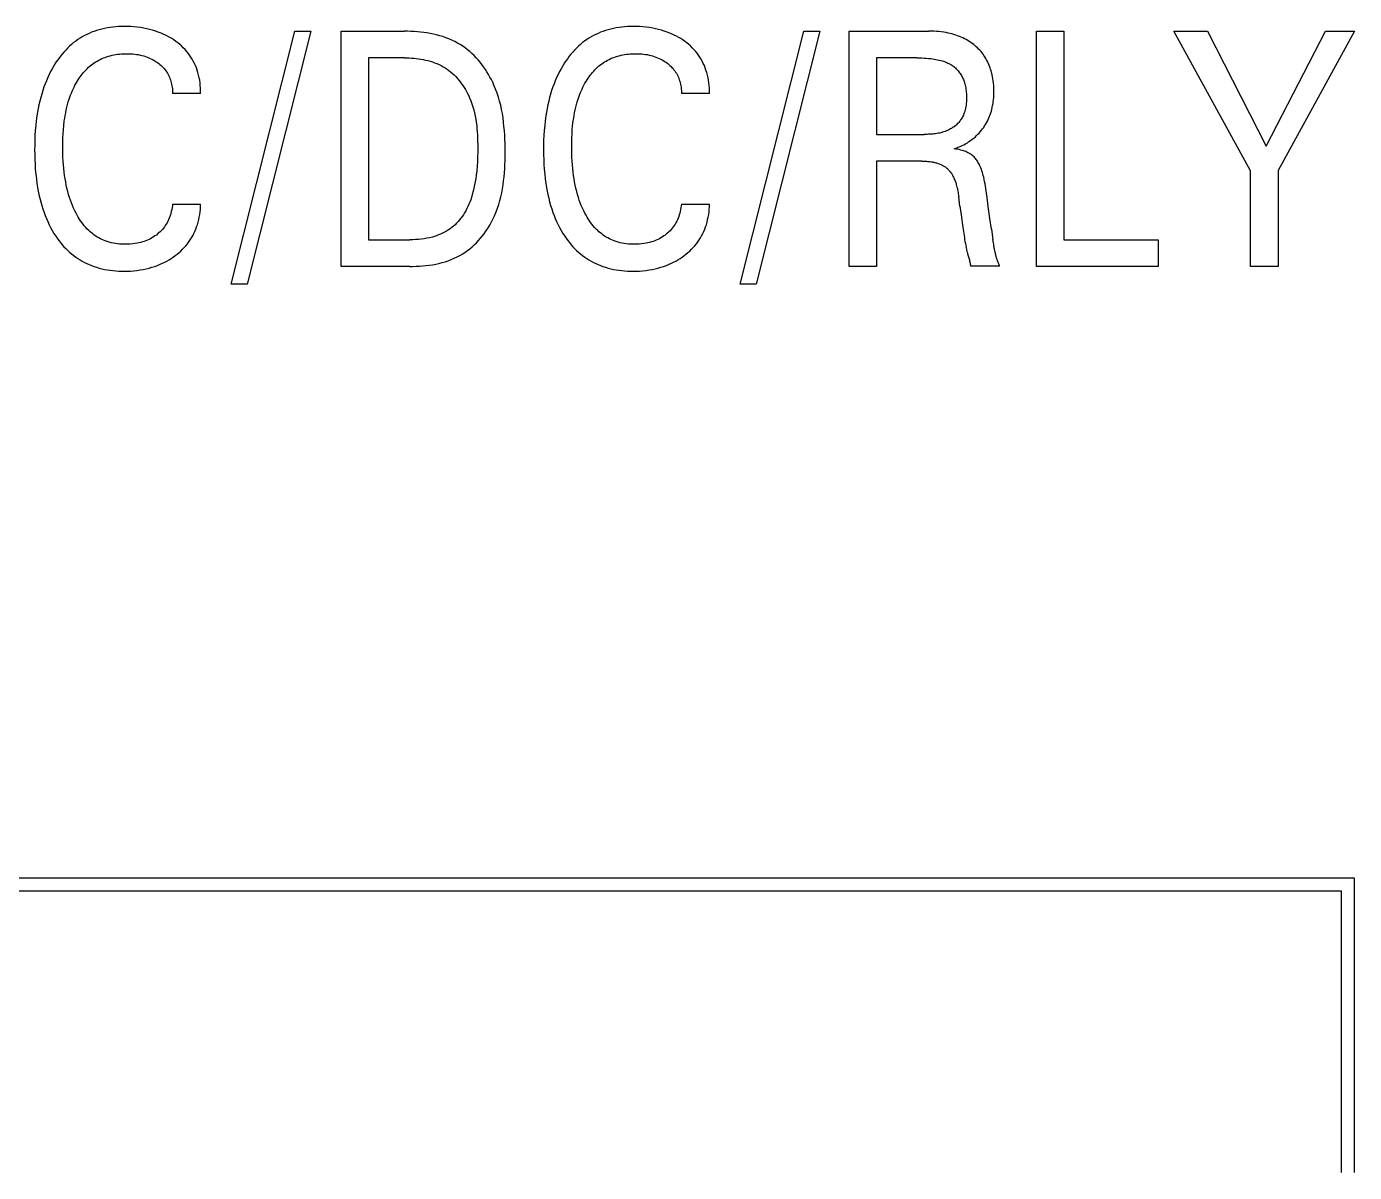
# Model space of a CAD drawing. Extents: x 867151 to 1787449, y -2071112 to -1028603.
# Drawn here: x 871196.27 to 871207.55, y -1032667.43 to -1032657.69 of the extents above; entities that cross this region are included whole.
import ezdxf

# ---------------------------------------------------------------- set-up
doc = ezdxf.new("R2010")
doc.units = 0
doc.header["$LTSCALE"] = 4
doc.header["$MEASUREMENT"] = 0
doc.layers.get('0').update_dxf_attribs({"linetype": 'CONTINUOUS'})
doc.layers.add('20000_FRONT_O', color=7, linetype='CONTINUOUS')

# ---------------------------------------------------------------- blocks, each defined once
blk = doc.blocks.new('CPU')
at = {"layer": '20000_FRONT_O', "color": 7, "linetype": 'Continuous'}
for p, q in [((82821.516, 11040.742), (82822.057, 11042.893)), ((82822.194, 11042.893), (82821.653, 11040.742)), ((82822.057, 11042.893), (82822.194, 11042.893)), ((82822.45, 11040.893), (82822.45, 11042.893)), ((82822.45, 11042.893), (82822.988, 11042.893)), ((82825.839, 11040.742), (82826.38, 11042.893)), ((82826.517, 11042.893), (82825.976, 11040.742)), ((82826.38, 11042.893), (82826.517, 11042.893)), ((82826.766, 11040.893), (82826.766, 11042.893)), ((82826.766, 11042.893), (82827.444, 11042.893)), ((82828.357, 11040.893), (82828.357, 11042.893)), ((82828.357, 11042.893), (82828.589, 11042.893)), ((82828.589, 11042.893), (82828.589, 11041.119)), ((82830.176, 11041.706), (82829.524, 11042.893)), ((82829.524, 11042.893), (82829.809, 11042.893)), ((82829.809, 11042.893), (82830.309, 11041.916)), ((82830.309, 11041.916), (82830.812, 11042.893)), ((82831.058, 11042.893), (82830.409, 11041.708)), ((82830.812, 11042.893), (82831.058, 11042.893)), ((82822.682, 11042.666), (82822.682, 11041.119)), ((82822.988, 11042.666), (82822.682, 11042.666)), ((82826.999, 11042.666), (82826.999, 11042.015)), ((82827.342, 11042.666), (82826.999, 11042.666)), ((82821.257, 11042.362), (82821.018, 11042.362)), ((82825.58, 11042.362), (82825.341, 11042.362)), ((82826.999, 11042.015), (82827.404, 11042.015)), ((82826.999, 11041.788), (82826.999, 11040.893)), ((82827.382, 11041.788), (82826.999, 11041.788)), ((82830.176, 11040.893), (82830.176, 11041.706)), ((82830.409, 11041.708), (82830.409, 11040.893)), ((82821.018, 11041.423), (82821.257, 11041.423)), ((82825.341, 11041.423), (82825.58, 11041.423)), ((82827.707, 11041.404), (82827.697, 11041.488)), ((82827.974, 11041.21), (82827.987, 11041.122)), ((82822.682, 11041.119), (82823.035, 11041.119)), ((82828.589, 11041.119), (82829.392, 11041.119)), ((82829.392, 11041.119), (82829.392, 11040.893)), ((82828.007, 11041.013), (82828.004, 11041.027)), ((82823.034, 11040.893), (82822.45, 11040.893)), ((82826.999, 11040.893), (82826.766, 11040.893)), ((82828.044, 11040.894), (82827.797, 11040.894)), ((82829.392, 11040.893), (82828.357, 11040.893)), ((82830.409, 11040.893), (82830.176, 11040.893)), ((82821.653, 11040.742), (82821.516, 11040.742)), ((82825.976, 11040.742), (82825.839, 11040.742)), ((82831.058, 11035.693), (82813.358, 11035.693)), ((82831.058, 11033.193), (82831.058, 11035.693)), ((82830.948, 11035.583), (82813.468, 11035.583)), ((82830.948, 11033.193), (82830.948, 11035.583))]:
    blk.add_line(p, q, dxfattribs=at)
for points in [[(82821.257, 11042.362), (82821.257, 11042.385), (82821.256, 11042.408), (82821.254, 11042.43), (82821.252, 11042.453), (82821.249, 11042.475), (82821.244, 11042.497), (82821.239, 11042.52), (82821.234, 11042.541), (82821.227, 11042.561), (82821.221, 11042.58), (82821.213, 11042.6), (82821.205, 11042.618), (82821.195, 11042.637), (82821.186, 11042.655), (82821.175, 11042.672), (82821.164, 11042.689), (82821.151, 11042.706), (82821.138, 11042.722), (82821.125, 11042.738), (82821.11, 11042.752), (82821.095, 11042.767), (82821.08, 11042.78), (82821.064, 11042.794), (82821.047, 11042.806), (82821.03, 11042.818), (82821.013, 11042.829), (82820.995, 11042.84), (82820.977, 11042.85), (82820.958, 11042.859), (82820.94, 11042.868), (82820.921, 11042.876), (82820.897, 11042.885), (82820.873, 11042.894), (82820.848, 11042.901), (82820.824, 11042.908), (82820.799, 11042.913), (82820.774, 11042.918), (82820.747, 11042.923), (82820.719, 11042.926), (82820.691, 11042.929), (82820.663, 11042.931), (82820.635, 11042.932), (82820.607, 11042.932), (82820.584, 11042.932), (82820.56, 11042.931), (82820.536, 11042.929), (82820.512, 11042.927), (82820.489, 11042.924), (82820.465, 11042.92), (82820.442, 11042.916), (82820.418, 11042.911), (82820.395, 11042.905), (82820.372, 11042.898), (82820.352, 11042.891), (82820.331, 11042.883), (82820.311, 11042.874), (82820.291, 11042.865), (82820.271, 11042.855), (82820.252, 11042.844), (82820.233, 11042.833), (82820.214, 11042.821), (82820.196, 11042.808), (82820.178, 11042.795), (82820.161, 11042.78), (82820.143, 11042.765), (82820.127, 11042.749), (82820.111, 11042.732), (82820.095, 11042.715), (82820.08, 11042.698), (82820.066, 11042.68), (82820.052, 11042.661), (82820.038, 11042.642), (82820.025, 11042.623), (82820.01, 11042.599), (82819.996, 11042.574), (82819.983, 11042.549), (82819.97, 11042.524), (82819.958, 11042.498), (82819.947, 11042.472), (82819.936, 11042.445), (82819.926, 11042.419), (82819.916, 11042.389), (82819.907, 11042.358), (82819.899, 11042.328), (82819.891, 11042.297), (82819.884, 11042.266), (82819.878, 11042.235), (82819.872, 11042.204), (82819.867, 11042.172), (82819.861, 11042.131), (82819.857, 11042.09), (82819.853, 11042.049), (82819.85, 11042.007), (82819.849, 11041.966), (82819.848, 11041.925), (82819.847, 11041.883)], [(82823.034, 11040.893), (82823.061, 11040.893), (82823.089, 11040.894), (82823.116, 11040.895), (82823.144, 11040.897), (82823.171, 11040.9), (82823.199, 11040.904), (82823.226, 11040.908), (82823.254, 11040.913), (82823.281, 11040.919), (82823.308, 11040.926), (82823.334, 11040.933), (82823.36, 11040.942), (82823.386, 11040.952), (82823.411, 11040.962), (82823.436, 11040.974), (82823.46, 11040.987), (82823.484, 11041), (82823.505, 11041.014), (82823.525, 11041.028), (82823.545, 11041.044), (82823.564, 11041.06), (82823.582, 11041.077), (82823.6, 11041.094), (82823.617, 11041.113), (82823.634, 11041.132), (82823.65, 11041.151), (82823.665, 11041.171), (82823.68, 11041.192), (82823.694, 11041.213), (82823.707, 11041.235), (82823.72, 11041.256), (82823.732, 11041.279), (82823.743, 11041.301), (82823.754, 11041.324), (82823.767, 11041.356), (82823.779, 11041.388), (82823.79, 11041.42), (82823.799, 11041.453), (82823.807, 11041.486), (82823.815, 11041.52), (82823.821, 11041.553), (82823.826, 11041.587), (82823.831, 11041.621), (82823.835, 11041.656), (82823.838, 11041.69), (82823.84, 11041.725), (82823.842, 11041.759), (82823.843, 11041.794), (82823.843, 11041.829), (82823.844, 11041.863), (82823.843, 11041.9), (82823.843, 11041.937), (82823.842, 11041.974), (82823.84, 11042.011), (82823.838, 11042.047), (82823.834, 11042.084), (82823.83, 11042.12), (82823.826, 11042.156), (82823.82, 11042.192), (82823.813, 11042.228), (82823.806, 11042.263), (82823.797, 11042.298), (82823.787, 11042.333), (82823.775, 11042.367), (82823.763, 11042.401), (82823.749, 11042.435), (82823.738, 11042.458), (82823.727, 11042.481), (82823.715, 11042.503), (82823.703, 11042.525), (82823.689, 11042.546), (82823.676, 11042.568), (82823.661, 11042.589), (82823.646, 11042.609), (82823.631, 11042.629), (82823.614, 11042.648), (82823.598, 11042.667), (82823.58, 11042.685), (82823.562, 11042.702), (82823.543, 11042.719), (82823.524, 11042.735), (82823.504, 11042.75), (82823.484, 11042.765), (82823.463, 11042.778), (82823.44, 11042.792), (82823.416, 11042.805), (82823.391, 11042.817), (82823.366, 11042.827), (82823.341, 11042.837), (82823.315, 11042.846), (82823.288, 11042.854), (82823.262, 11042.861), (82823.235, 11042.868), (82823.208, 11042.873), (82823.18, 11042.878), (82823.153, 11042.882), (82823.125, 11042.885), (82823.098, 11042.888), (82823.07, 11042.89), (82823.043, 11042.891), (82823.015, 11042.892), (82822.988, 11042.893)], [(82825.58, 11042.362), (82825.58, 11042.385), (82825.579, 11042.408), (82825.577, 11042.43), (82825.575, 11042.453), (82825.572, 11042.475), (82825.567, 11042.497), (82825.562, 11042.52), (82825.556, 11042.541), (82825.55, 11042.561), (82825.543, 11042.58), (82825.536, 11042.6), (82825.527, 11042.618), (82825.518, 11042.637), (82825.509, 11042.655), (82825.498, 11042.672), (82825.487, 11042.689), (82825.474, 11042.706), (82825.461, 11042.722), (82825.448, 11042.738), (82825.433, 11042.752), (82825.418, 11042.767), (82825.403, 11042.78), (82825.387, 11042.794), (82825.37, 11042.806), (82825.353, 11042.818), (82825.336, 11042.829), (82825.318, 11042.84), (82825.3, 11042.85), (82825.281, 11042.859), (82825.263, 11042.868), (82825.244, 11042.876), (82825.22, 11042.885), (82825.196, 11042.894), (82825.171, 11042.901), (82825.147, 11042.908), (82825.122, 11042.913), (82825.097, 11042.918), (82825.069, 11042.923), (82825.042, 11042.926), (82825.014, 11042.929), (82824.986, 11042.931), (82824.958, 11042.932), (82824.93, 11042.932), (82824.906, 11042.932), (82824.883, 11042.931), (82824.859, 11042.929), (82824.835, 11042.927), (82824.811, 11042.924), (82824.788, 11042.92), (82824.764, 11042.916), (82824.741, 11042.911), (82824.718, 11042.905), (82824.695, 11042.898), (82824.674, 11042.891), (82824.654, 11042.883), (82824.633, 11042.874), (82824.613, 11042.865), (82824.594, 11042.855), (82824.574, 11042.844), (82824.555, 11042.833), (82824.537, 11042.821), (82824.519, 11042.808), (82824.501, 11042.795), (82824.484, 11042.78), (82824.466, 11042.765), (82824.45, 11042.749), (82824.433, 11042.732), (82824.418, 11042.715), (82824.403, 11042.698), (82824.388, 11042.68), (82824.375, 11042.661), (82824.361, 11042.642), (82824.348, 11042.623), (82824.333, 11042.599), (82824.319, 11042.574), (82824.306, 11042.549), (82824.293, 11042.524), (82824.281, 11042.498), (82824.27, 11042.472), (82824.259, 11042.445), (82824.249, 11042.419), (82824.239, 11042.389), (82824.23, 11042.358), (82824.221, 11042.328), (82824.214, 11042.297), (82824.207, 11042.266), (82824.2, 11042.235), (82824.195, 11042.204), (82824.19, 11042.172), (82824.184, 11042.131), (82824.18, 11042.09), (82824.176, 11042.049), (82824.173, 11042.007), (82824.171, 11041.966), (82824.17, 11041.925), (82824.17, 11041.883)], [(82827.659, 11041.893), (82827.676, 11041.899), (82827.692, 11041.906), (82827.709, 11041.913), (82827.725, 11041.92), (82827.74, 11041.928), (82827.755, 11041.936), (82827.77, 11041.945), (82827.784, 11041.954), (82827.798, 11041.964), (82827.811, 11041.974), (82827.825, 11041.984), (82827.838, 11041.995), (82827.849, 11042.006), (82827.86, 11042.016), (82827.87, 11042.027), (82827.88, 11042.038), (82827.89, 11042.05), (82827.9, 11042.062), (82827.909, 11042.074), (82827.917, 11042.087), (82827.925, 11042.1), (82827.933, 11042.113), (82827.94, 11042.127), (82827.947, 11042.141), (82827.953, 11042.155), (82827.959, 11042.169), (82827.964, 11042.183), (82827.969, 11042.198), (82827.974, 11042.213), (82827.978, 11042.228), (82827.982, 11042.244), (82827.985, 11042.261), (82827.988, 11042.278), (82827.99, 11042.295), (82827.992, 11042.311), (82827.994, 11042.328), (82827.995, 11042.345), (82827.995, 11042.362), (82827.995, 11042.379), (82827.995, 11042.398), (82827.995, 11042.416), (82827.994, 11042.434), (82827.992, 11042.452), (82827.99, 11042.47), (82827.987, 11042.488), (82827.984, 11042.506), (82827.981, 11042.523), (82827.976, 11042.541), (82827.972, 11042.555), (82827.968, 11042.569), (82827.964, 11042.582), (82827.959, 11042.596), (82827.953, 11042.61), (82827.947, 11042.623), (82827.941, 11042.636), (82827.934, 11042.649), (82827.927, 11042.661), (82827.919, 11042.674), (82827.911, 11042.685), (82827.903, 11042.697), (82827.895, 11042.708), (82827.886, 11042.719), (82827.876, 11042.73), (82827.866, 11042.74), (82827.856, 11042.75), (82827.846, 11042.759), (82827.835, 11042.769), (82827.824, 11042.778), (82827.812, 11042.787), (82827.799, 11042.796), (82827.786, 11042.805), (82827.773, 11042.813), (82827.759, 11042.821), (82827.745, 11042.828), (82827.731, 11042.835), (82827.717, 11042.841), (82827.702, 11042.848), (82827.686, 11042.854), (82827.671, 11042.859), (82827.655, 11042.864), (82827.639, 11042.869), (82827.623, 11042.873), (82827.607, 11042.877), (82827.59, 11042.88), (82827.569, 11042.883), (82827.549, 11042.886), (82827.528, 11042.889), (82827.507, 11042.89), (82827.486, 11042.892), (82827.465, 11042.892), (82827.444, 11042.893)], [(82820.094, 11042.088), (82820.099, 11042.131), (82820.103, 11042.154), (82820.107, 11042.177), (82820.111, 11042.2), (82820.116, 11042.223), (82820.121, 11042.246), (82820.127, 11042.269), (82820.133, 11042.292), (82820.14, 11042.314), (82820.146, 11042.332), (82820.153, 11042.349), (82820.159, 11042.366), (82820.166, 11042.383), (82820.174, 11042.4), (82820.182, 11042.417), (82820.19, 11042.434), (82820.199, 11042.45), (82820.209, 11042.466), (82820.217, 11042.479), (82820.225, 11042.492), (82820.234, 11042.505), (82820.244, 11042.518), (82820.253, 11042.53), (82820.263, 11042.542), (82820.273, 11042.554), (82820.284, 11042.565), (82820.295, 11042.576), (82820.306, 11042.586), (82820.318, 11042.597), (82820.33, 11042.606), (82820.342, 11042.615), (82820.354, 11042.623), (82820.366, 11042.631), (82820.379, 11042.639), (82820.392, 11042.646), (82820.405, 11042.653), (82820.418, 11042.659), (82820.432, 11042.665), (82820.445, 11042.67), (82820.459, 11042.675), (82820.474, 11042.68), (82820.49, 11042.684), (82820.505, 11042.688), (82820.521, 11042.691), (82820.536, 11042.694), (82820.552, 11042.696), (82820.568, 11042.698), (82820.584, 11042.699), (82820.6, 11042.7), (82820.616, 11042.701), (82820.631, 11042.701), (82820.648, 11042.701), (82820.664, 11042.7), (82820.681, 11042.699), (82820.697, 11042.697), (82820.713, 11042.695), (82820.729, 11042.693), (82820.744, 11042.69), (82820.759, 11042.686), (82820.774, 11042.682), (82820.788, 11042.678), (82820.802, 11042.673), (82820.816, 11042.667), (82820.829, 11042.661), (82820.842, 11042.655), (82820.855, 11042.648), (82820.868, 11042.641), (82820.88, 11042.633), (82820.892, 11042.625), (82820.902, 11042.617), (82820.911, 11042.609), (82820.921, 11042.601), (82820.93, 11042.593), (82820.938, 11042.584), (82820.947, 11042.575), (82820.955, 11042.565), (82820.962, 11042.555), (82820.969, 11042.545), (82820.975, 11042.535), (82820.981, 11042.524), (82820.987, 11042.513), (82820.992, 11042.502), (82820.996, 11042.491), (82821, 11042.479), (82821.004, 11042.468), (82821.008, 11042.455), (82821.011, 11042.442), (82821.013, 11042.429), (82821.015, 11042.416), (82821.017, 11042.402), (82821.018, 11042.389), (82821.018, 11042.376), (82821.018, 11042.362)], [(82822.988, 11042.666), (82823.008, 11042.666), (82823.028, 11042.665), (82823.048, 11042.664), (82823.068, 11042.662), (82823.088, 11042.66), (82823.108, 11042.658), (82823.128, 11042.655), (82823.148, 11042.651), (82823.168, 11042.647), (82823.188, 11042.642), (82823.207, 11042.637), (82823.226, 11042.631), (82823.245, 11042.624), (82823.264, 11042.617), (82823.282, 11042.609), (82823.3, 11042.6), (82823.317, 11042.591), (82823.334, 11042.581), (82823.35, 11042.57), (82823.366, 11042.559), (82823.381, 11042.547), (82823.396, 11042.534), (82823.41, 11042.521), (82823.424, 11042.507), (82823.437, 11042.492), (82823.45, 11042.477), (82823.462, 11042.462), (82823.474, 11042.446), (82823.485, 11042.43), (82823.496, 11042.413), (82823.506, 11042.396), (82823.516, 11042.379), (82823.525, 11042.362), (82823.534, 11042.344), (82823.542, 11042.326), (82823.552, 11042.301), (82823.561, 11042.276), (82823.57, 11042.25), (82823.577, 11042.224), (82823.583, 11042.198), (82823.589, 11042.171), (82823.594, 11042.145), (82823.598, 11042.118), (82823.602, 11042.091), (82823.604, 11042.064), (82823.607, 11042.037), (82823.608, 11042.01), (82823.61, 11041.983), (82823.61, 11041.956), (82823.611, 11041.929), (82823.611, 11041.902), (82823.611, 11041.863), (82823.61, 11041.824), (82823.608, 11041.785), (82823.605, 11041.746), (82823.602, 11041.707), (82823.597, 11041.668), (82823.594, 11041.641), (82823.589, 11041.613), (82823.584, 11041.586), (82823.579, 11041.559), (82823.572, 11041.532), (82823.565, 11041.505), (82823.557, 11041.478), (82823.551, 11041.459), (82823.544, 11041.44), (82823.536, 11041.421), (82823.528, 11041.403), (82823.519, 11041.385), (82823.51, 11041.367), (82823.5, 11041.349), (82823.489, 11041.332), (82823.479, 11041.317), (82823.468, 11041.302), (82823.457, 11041.288), (82823.445, 11041.274), (82823.432, 11041.261), (82823.419, 11041.248), (82823.406, 11041.236), (82823.392, 11041.225), (82823.377, 11041.214), (82823.362, 11041.203), (82823.346, 11041.193), (82823.33, 11041.184), (82823.313, 11041.176), (82823.296, 11041.168), (82823.279, 11041.161), (82823.262, 11041.154), (82823.244, 11041.148), (82823.226, 11041.143), (82823.202, 11041.137), (82823.179, 11041.132), (82823.155, 11041.128), (82823.131, 11041.125), (82823.107, 11041.122), (82823.083, 11041.121), (82823.059, 11041.12), (82823.035, 11041.119)], [(82824.417, 11042.088), (82824.422, 11042.131), (82824.426, 11042.154), (82824.43, 11042.177), (82824.434, 11042.2), (82824.439, 11042.223), (82824.444, 11042.246), (82824.45, 11042.269), (82824.456, 11042.292), (82824.463, 11042.314), (82824.469, 11042.332), (82824.475, 11042.349), (82824.482, 11042.366), (82824.489, 11042.383), (82824.497, 11042.4), (82824.505, 11042.417), (82824.513, 11042.434), (82824.522, 11042.45), (82824.531, 11042.466), (82824.54, 11042.479), (82824.548, 11042.492), (82824.557, 11042.505), (82824.566, 11042.518), (82824.576, 11042.53), (82824.586, 11042.542), (82824.596, 11042.554), (82824.607, 11042.565), (82824.618, 11042.576), (82824.629, 11042.586), (82824.641, 11042.597), (82824.653, 11042.606), (82824.664, 11042.615), (82824.677, 11042.623), (82824.689, 11042.631), (82824.702, 11042.639), (82824.714, 11042.646), (82824.728, 11042.653), (82824.741, 11042.659), (82824.754, 11042.665), (82824.768, 11042.67), (82824.782, 11042.675), (82824.797, 11042.68), (82824.813, 11042.684), (82824.828, 11042.688), (82824.844, 11042.691), (82824.859, 11042.694), (82824.875, 11042.696), (82824.891, 11042.698), (82824.907, 11042.699), (82824.923, 11042.7), (82824.938, 11042.701), (82824.954, 11042.701), (82824.971, 11042.701), (82824.987, 11042.7), (82825.004, 11042.699), (82825.02, 11042.697), (82825.036, 11042.695), (82825.052, 11042.693), (82825.067, 11042.69), (82825.082, 11042.686), (82825.096, 11042.682), (82825.111, 11042.678), (82825.125, 11042.673), (82825.139, 11042.667), (82825.152, 11042.661), (82825.165, 11042.655), (82825.178, 11042.648), (82825.191, 11042.641), (82825.203, 11042.633), (82825.215, 11042.625), (82825.225, 11042.617), (82825.234, 11042.609), (82825.244, 11042.601), (82825.253, 11042.593), (82825.261, 11042.584), (82825.27, 11042.575), (82825.277, 11042.565), (82825.285, 11042.555), (82825.292, 11042.545), (82825.298, 11042.535), (82825.304, 11042.524), (82825.31, 11042.513), (82825.315, 11042.502), (82825.319, 11042.491), (82825.323, 11042.479), (82825.327, 11042.468), (82825.331, 11042.455), (82825.334, 11042.442), (82825.336, 11042.429), (82825.338, 11042.416), (82825.34, 11042.402), (82825.341, 11042.389), (82825.341, 11042.376), (82825.341, 11042.362)], [(82827.342, 11042.666), (82827.362, 11042.666), (82827.382, 11042.665), (82827.402, 11042.664), (82827.421, 11042.663), (82827.441, 11042.661), (82827.461, 11042.659), (82827.475, 11042.657), (82827.489, 11042.655), (82827.502, 11042.653), (82827.516, 11042.65), (82827.53, 11042.647), (82827.544, 11042.644), (82827.557, 11042.64), (82827.567, 11042.637), (82827.576, 11042.634), (82827.586, 11042.63), (82827.595, 11042.626), (82827.605, 11042.622), (82827.614, 11042.618), (82827.623, 11042.613), (82827.631, 11042.608), (82827.639, 11042.603), (82827.647, 11042.598), (82827.654, 11042.592), (82827.661, 11042.587), (82827.668, 11042.581), (82827.675, 11042.574), (82827.681, 11042.568), (82827.687, 11042.561), (82827.693, 11042.555), (82827.699, 11042.547), (82827.704, 11042.54), (82827.71, 11042.532), (82827.715, 11042.524), (82827.72, 11042.516), (82827.724, 11042.508), (82827.729, 11042.499), (82827.732, 11042.491), (82827.736, 11042.482), (82827.74, 11042.473), (82827.743, 11042.464), (82827.746, 11042.455), (82827.748, 11042.446), (82827.751, 11042.434), (82827.754, 11042.422), (82827.756, 11042.41), (82827.758, 11042.398), (82827.76, 11042.386), (82827.761, 11042.374), (82827.762, 11042.361), (82827.762, 11042.349), (82827.763, 11042.337), (82827.763, 11042.324), (82827.763, 11042.314), (82827.762, 11042.303), (82827.762, 11042.292), (82827.761, 11042.282), (82827.76, 11042.271), (82827.759, 11042.261), (82827.757, 11042.25), (82827.755, 11042.24), (82827.753, 11042.23), (82827.75, 11042.219), (82827.748, 11042.209), (82827.744, 11042.199), (82827.741, 11042.19), (82827.737, 11042.18), (82827.733, 11042.171), (82827.728, 11042.161), (82827.723, 11042.152), (82827.718, 11042.145), (82827.713, 11042.138), (82827.708, 11042.131), (82827.702, 11042.124), (82827.697, 11042.117), (82827.691, 11042.111), (82827.684, 11042.104), (82827.678, 11042.098), (82827.671, 11042.092), (82827.664, 11042.087), (82827.657, 11042.081), (82827.65, 11042.076), (82827.642, 11042.071), (82827.635, 11042.066), (82827.627, 11042.062), (82827.619, 11042.057), (82827.611, 11042.053), (82827.603, 11042.049), (82827.592, 11042.045), (82827.581, 11042.04), (82827.57, 11042.036), (82827.558, 11042.033), (82827.547, 11042.03), (82827.535, 11042.027), (82827.523, 11042.025), (82827.511, 11042.023), (82827.5, 11042.021), (82827.488, 11042.019), (82827.476, 11042.018), (82827.464, 11042.017), (82827.452, 11042.016), (82827.44, 11042.016), (82827.428, 11042.015), (82827.416, 11042.015), (82827.404, 11042.015)], [(82821.018, 11041.423), (82821.017, 11041.407), (82821.014, 11041.392), (82821.012, 11041.377), (82821.008, 11041.361), (82821.004, 11041.346), (82821, 11041.331), (82820.995, 11041.317), (82820.99, 11041.303), (82820.984, 11041.29), (82820.978, 11041.278), (82820.972, 11041.265), (82820.965, 11041.253), (82820.957, 11041.241), (82820.949, 11041.229), (82820.941, 11041.218), (82820.932, 11041.208), (82820.922, 11041.197), (82820.913, 11041.187), (82820.902, 11041.178), (82820.892, 11041.169), (82820.881, 11041.16), (82820.869, 11041.152), (82820.857, 11041.144), (82820.844, 11041.136), (82820.832, 11041.129), (82820.819, 11041.122), (82820.805, 11041.116), (82820.791, 11041.111), (82820.777, 11041.105), (82820.763, 11041.101), (82820.748, 11041.097), (82820.733, 11041.093), (82820.719, 11041.09), (82820.699, 11041.087), (82820.68, 11041.084), (82820.66, 11041.082), (82820.64, 11041.081), (82820.621, 11041.081), (82820.603, 11041.081), (82820.585, 11041.082), (82820.568, 11041.083), (82820.55, 11041.085), (82820.533, 11041.088), (82820.515, 11041.091), (82820.498, 11041.095), (82820.481, 11041.099), (82820.464, 11041.104), (82820.447, 11041.11), (82820.433, 11041.116), (82820.419, 11041.122), (82820.406, 11041.129), (82820.392, 11041.136), (82820.379, 11041.143), (82820.366, 11041.151), (82820.354, 11041.16), (82820.342, 11041.169), (82820.33, 11041.178), (82820.318, 11041.188), (82820.307, 11041.198), (82820.294, 11041.211), (82820.281, 11041.224), (82820.269, 11041.238), (82820.258, 11041.252), (82820.247, 11041.267), (82820.236, 11041.282), (82820.226, 11041.297), (82820.217, 11041.313), (82820.208, 11041.329), (82820.199, 11041.345), (82820.188, 11041.367), (82820.178, 11041.389), (82820.168, 11041.411), (82820.159, 11041.434), (82820.151, 11041.457), (82820.143, 11041.48), (82820.136, 11041.504), (82820.129, 11041.531), (82820.122, 11041.558), (82820.116, 11041.585), (82820.111, 11041.612), (82820.106, 11041.639), (82820.102, 11041.667), (82820.098, 11041.694), (82820.095, 11041.726), (82820.092, 11041.757), (82820.09, 11041.789), (82820.088, 11041.821), (82820.087, 11041.852), (82820.086, 11041.884), (82820.086, 11041.916), (82820.086, 11041.95), (82820.087, 11041.985), (82820.089, 11042.019), (82820.091, 11042.054), (82820.094, 11042.088)], [(82825.341, 11041.423), (82825.339, 11041.407), (82825.337, 11041.392), (82825.334, 11041.377), (82825.331, 11041.361), (82825.327, 11041.346), (82825.323, 11041.331), (82825.318, 11041.317), (82825.313, 11041.303), (82825.307, 11041.29), (82825.301, 11041.278), (82825.295, 11041.265), (82825.288, 11041.253), (82825.28, 11041.241), (82825.272, 11041.229), (82825.264, 11041.218), (82825.255, 11041.208), (82825.245, 11041.197), (82825.235, 11041.187), (82825.225, 11041.178), (82825.215, 11041.169), (82825.204, 11041.16), (82825.192, 11041.152), (82825.18, 11041.144), (82825.167, 11041.136), (82825.155, 11041.129), (82825.142, 11041.122), (82825.128, 11041.116), (82825.114, 11041.111), (82825.1, 11041.105), (82825.086, 11041.101), (82825.071, 11041.097), (82825.056, 11041.093), (82825.042, 11041.09), (82825.022, 11041.087), (82825.003, 11041.084), (82824.983, 11041.082), (82824.963, 11041.081), (82824.944, 11041.081), (82824.926, 11041.081), (82824.908, 11041.082), (82824.891, 11041.083), (82824.873, 11041.085), (82824.856, 11041.088), (82824.838, 11041.091), (82824.821, 11041.095), (82824.804, 11041.099), (82824.787, 11041.104), (82824.77, 11041.11), (82824.756, 11041.116), (82824.742, 11041.122), (82824.729, 11041.129), (82824.715, 11041.136), (82824.702, 11041.143), (82824.689, 11041.151), (82824.677, 11041.16), (82824.665, 11041.169), (82824.653, 11041.178), (82824.641, 11041.188), (82824.63, 11041.198), (82824.617, 11041.211), (82824.604, 11041.224), (82824.592, 11041.238), (82824.581, 11041.252), (82824.57, 11041.267), (82824.559, 11041.282), (82824.549, 11041.297), (82824.54, 11041.313), (82824.531, 11041.329), (82824.522, 11041.345), (82824.511, 11041.367), (82824.501, 11041.389), (82824.491, 11041.411), (82824.482, 11041.434), (82824.474, 11041.457), (82824.466, 11041.48), (82824.459, 11041.504), (82824.452, 11041.531), (82824.445, 11041.558), (82824.439, 11041.585), (82824.434, 11041.612), (82824.429, 11041.639), (82824.425, 11041.667), (82824.421, 11041.694), (82824.418, 11041.726), (82824.415, 11041.757), (82824.412, 11041.789), (82824.411, 11041.821), (82824.409, 11041.852), (82824.409, 11041.884), (82824.409, 11041.916), (82824.409, 11041.95), (82824.41, 11041.985), (82824.412, 11042.019), (82824.414, 11042.054), (82824.417, 11042.088)], [(82819.847, 11041.883), (82819.848, 11041.842), (82819.849, 11041.801), (82819.851, 11041.76), (82819.853, 11041.719), (82819.857, 11041.678), (82819.862, 11041.637), (82819.867, 11041.597), (82819.872, 11041.565), (82819.878, 11041.534), (82819.884, 11041.504), (82819.891, 11041.473), (82819.899, 11041.442), (82819.907, 11041.412), (82819.917, 11041.382), (82819.927, 11041.352), (82819.937, 11041.326), (82819.947, 11041.3), (82819.959, 11041.274), (82819.971, 11041.248), (82819.983, 11041.223), (82819.997, 11041.199), (82820.011, 11041.174), (82820.027, 11041.15), (82820.039, 11041.132), (82820.053, 11041.114), (82820.067, 11041.096), (82820.081, 11041.078), (82820.096, 11041.061), (82820.112, 11041.045), (82820.128, 11041.029), (82820.144, 11041.014), (82820.161, 11040.999), (82820.179, 11040.985), (82820.197, 11040.972), (82820.215, 11040.96), (82820.233, 11040.948), (82820.252, 11040.937), (82820.271, 11040.927), (82820.291, 11040.917), (82820.311, 11040.909), (82820.331, 11040.9), (82820.352, 11040.893), (82820.373, 11040.886), (82820.395, 11040.879), (82820.418, 11040.873), (82820.442, 11040.868), (82820.465, 11040.864), (82820.489, 11040.861), (82820.512, 11040.858), (82820.536, 11040.856), (82820.56, 11040.854), (82820.584, 11040.853), (82820.607, 11040.853), (82820.635, 11040.853), (82820.662, 11040.854), (82820.689, 11040.856), (82820.716, 11040.859), (82820.743, 11040.863), (82820.77, 11040.867), (82820.794, 11040.873), (82820.819, 11040.879), (82820.843, 11040.886), (82820.867, 11040.893), (82820.891, 11040.902), (82820.914, 11040.911), (82820.933, 11040.92), (82820.952, 11040.929), (82820.971, 11040.939), (82820.989, 11040.95), (82821.007, 11040.961), (82821.024, 11040.972), (82821.041, 11040.985), (82821.058, 11040.997), (82821.074, 11041.011), (82821.089, 11041.024), (82821.104, 11041.039), (82821.118, 11041.054), (82821.132, 11041.069), (82821.145, 11041.085), (82821.158, 11041.102), (82821.169, 11041.119), (82821.18, 11041.136), (82821.19, 11041.154), (82821.199, 11041.172), (82821.208, 11041.191), (82821.216, 11041.209), (82821.223, 11041.229), (82821.23, 11041.248), (82821.236, 11041.269), (82821.241, 11041.291), (82821.246, 11041.313), (82821.25, 11041.334), (82821.253, 11041.356), (82821.255, 11041.378), (82821.256, 11041.401), (82821.257, 11041.423)], [(82824.17, 11041.883), (82824.17, 11041.842), (82824.172, 11041.801), (82824.173, 11041.76), (82824.176, 11041.719), (82824.18, 11041.678), (82824.184, 11041.637), (82824.19, 11041.597), (82824.195, 11041.565), (82824.201, 11041.534), (82824.207, 11041.504), (82824.214, 11041.473), (82824.222, 11041.442), (82824.23, 11041.412), (82824.24, 11041.382), (82824.25, 11041.352), (82824.26, 11041.326), (82824.27, 11041.3), (82824.281, 11041.274), (82824.294, 11041.248), (82824.306, 11041.223), (82824.32, 11041.199), (82824.334, 11041.174), (82824.35, 11041.15), (82824.362, 11041.132), (82824.376, 11041.114), (82824.39, 11041.096), (82824.404, 11041.078), (82824.419, 11041.061), (82824.434, 11041.045), (82824.451, 11041.029), (82824.467, 11041.014), (82824.484, 11040.999), (82824.502, 11040.985), (82824.52, 11040.972), (82824.538, 11040.96), (82824.556, 11040.948), (82824.575, 11040.937), (82824.594, 11040.927), (82824.614, 11040.917), (82824.634, 11040.909), (82824.654, 11040.9), (82824.675, 11040.893), (82824.695, 11040.886), (82824.718, 11040.879), (82824.741, 11040.873), (82824.765, 11040.868), (82824.788, 11040.864), (82824.812, 11040.861), (82824.835, 11040.858), (82824.859, 11040.856), (82824.883, 11040.854), (82824.906, 11040.853), (82824.93, 11040.853), (82824.958, 11040.853), (82824.985, 11040.854), (82825.012, 11040.856), (82825.039, 11040.859), (82825.066, 11040.863), (82825.093, 11040.867), (82825.117, 11040.873), (82825.142, 11040.879), (82825.166, 11040.886), (82825.19, 11040.893), (82825.214, 11040.902), (82825.237, 11040.911), (82825.256, 11040.92), (82825.275, 11040.929), (82825.294, 11040.939), (82825.312, 11040.95), (82825.33, 11040.961), (82825.347, 11040.972), (82825.364, 11040.985), (82825.38, 11040.997), (82825.396, 11041.011), (82825.412, 11041.024), (82825.427, 11041.039), (82825.441, 11041.054), (82825.455, 11041.069), (82825.468, 11041.085), (82825.481, 11041.102), (82825.492, 11041.119), (82825.503, 11041.136), (82825.513, 11041.154), (82825.522, 11041.172), (82825.531, 11041.191), (82825.539, 11041.209), (82825.546, 11041.229), (82825.553, 11041.248), (82825.559, 11041.269), (82825.564, 11041.291), (82825.569, 11041.313), (82825.573, 11041.334), (82825.576, 11041.356), (82825.578, 11041.378), (82825.579, 11041.401), (82825.58, 11041.423)], [(82827.947, 11041.403), (82827.938, 11041.479), (82827.933, 11041.516), (82827.93, 11041.536), (82827.927, 11041.555), (82827.924, 11041.575), (82827.921, 11041.594), (82827.917, 11041.614), (82827.913, 11041.633), (82827.909, 11041.652), (82827.905, 11041.666), (82827.902, 11041.679), (82827.898, 11041.692), (82827.894, 11041.705), (82827.889, 11041.717), (82827.884, 11041.73), (82827.879, 11041.743), (82827.873, 11041.755), (82827.869, 11041.763), (82827.865, 11041.772), (82827.86, 11041.78), (82827.855, 11041.788), (82827.85, 11041.795), (82827.845, 11041.803), (82827.839, 11041.81), (82827.833, 11041.817), (82827.827, 11041.824), (82827.82, 11041.83), (82827.813, 11041.836), (82827.806, 11041.841), (82827.799, 11041.846), (82827.792, 11041.851), (82827.784, 11041.855), (82827.775, 11041.86), (82827.766, 11041.865), (82827.757, 11041.869), (82827.747, 11041.872), (82827.738, 11041.876), (82827.728, 11041.879), (82827.715, 11041.882), (82827.701, 11041.886), (82827.687, 11041.889), (82827.673, 11041.891), (82827.659, 11041.893)], [(82827.382, 11041.788), (82827.392, 11041.788), (82827.402, 11041.788), (82827.412, 11041.788), (82827.422, 11041.787), (82827.432, 11041.786), (82827.442, 11041.785), (82827.452, 11041.784), (82827.462, 11041.783), (82827.472, 11041.781), (82827.479, 11041.78), (82827.487, 11041.778), (82827.494, 11041.777), (82827.501, 11041.775), (82827.509, 11041.773), (82827.516, 11041.771), (82827.523, 11041.768), (82827.53, 11041.766), (82827.537, 11041.763), (82827.544, 11041.76), (82827.55, 11041.757), (82827.555, 11041.755), (82827.561, 11041.752), (82827.566, 11041.749), (82827.571, 11041.746), (82827.576, 11041.743), (82827.581, 11041.739), (82827.586, 11041.736), (82827.591, 11041.732), (82827.596, 11041.729), (82827.6, 11041.725), (82827.605, 11041.72), (82827.61, 11041.715), (82827.614, 11041.711), (82827.618, 11041.706), (82827.622, 11041.701), (82827.626, 11041.696), (82827.63, 11041.69), (82827.634, 11041.685), (82827.637, 11041.679), (82827.641, 11041.674), (82827.644, 11041.668), (82827.648, 11041.66), (82827.652, 11041.653), (82827.656, 11041.645), (82827.659, 11041.637), (82827.662, 11041.629), (82827.666, 11041.622), (82827.668, 11041.613), (82827.671, 11041.605), (82827.674, 11041.597), (82827.676, 11041.589), (82827.679, 11041.578), (82827.682, 11041.567), (82827.685, 11041.556), (82827.687, 11041.544), (82827.689, 11041.533), (82827.691, 11041.522), (82827.693, 11041.511), (82827.695, 11041.499), (82827.697, 11041.488)], [(82827.707, 11041.404), (82827.712, 11041.368), (82827.717, 11041.333), (82827.733, 11041.225)], [(82827.974, 11041.21), (82827.961, 11041.301), (82827.947, 11041.403)], [(82827.733, 11041.225), (82827.74, 11041.172), (82827.745, 11041.138)], [(82827.745, 11041.138), (82827.747, 11041.121), (82827.75, 11041.104), (82827.753, 11041.087), (82827.756, 11041.07), (82827.759, 11041.053), (82827.763, 11041.036), (82827.767, 11041.019), (82827.77, 11041.01), (82827.772, 11041.001), (82827.78, 11040.975)], [(82828.004, 11041.027), (82827.999, 11041.055), (82827.996, 11041.068), (82827.994, 11041.082), (82827.991, 11041.095), (82827.989, 11041.109), (82827.987, 11041.122)], [(82827.78, 11040.975), (82827.782, 11040.966), (82827.785, 11040.957), (82827.787, 11040.948), (82827.789, 11040.939), (82827.791, 11040.93), (82827.793, 11040.921), (82827.794, 11040.912), (82827.796, 11040.903), (82827.797, 11040.894)], [(82828.033, 11040.927), (82828.027, 11040.941), (82828.026, 11040.944), (82828.024, 11040.948), (82828.023, 11040.951), (82828.02, 11040.958), (82828.018, 11040.965), (82828.016, 11040.972), (82828.014, 11040.979), (82828.013, 11040.986), (82828.011, 11040.992), (82828.009, 11040.999), (82828.008, 11041.006), (82828.007, 11041.013)], [(82828.044, 11040.894), (82828.043, 11040.898), (82828.042, 11040.901), (82828.041, 11040.905), (82828.04, 11040.909), (82828.038, 11040.912), (82828.037, 11040.916), (82828.036, 11040.919), (82828.034, 11040.923), (82828.033, 11040.927)]]:
    blk.add_lwpolyline(points, dxfattribs=at)

msp = doc.modelspace()

# ---------------------------------------------------------------- block references
msp.add_blockref('CPU', (788376.488, -1043700.624))

doc.saveas('drawing.dxf')
